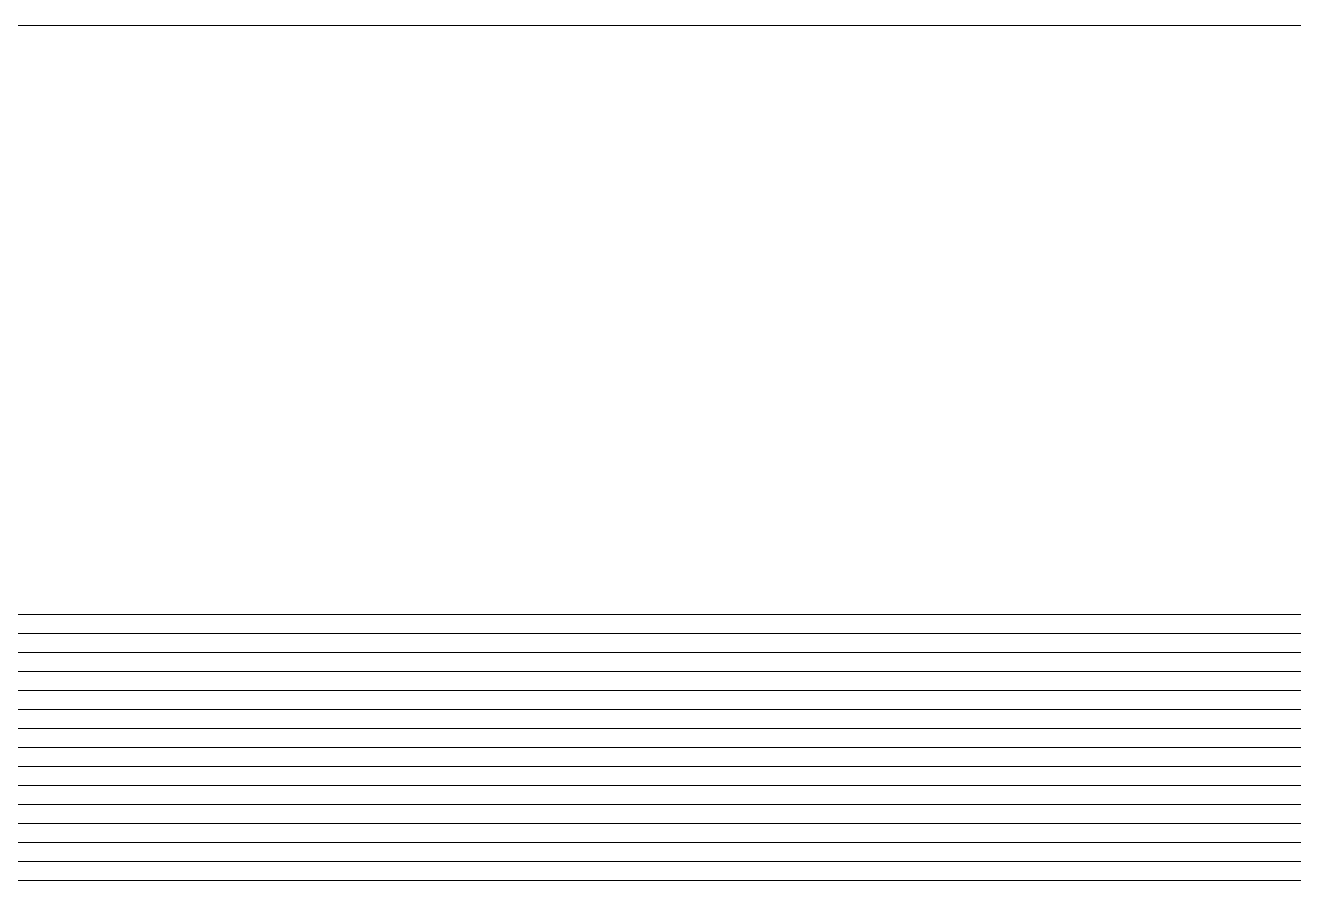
# Model space of a CAD drawing. Header units: millimetres. Extents: x 0 to 588, y 0 to 418.
# Drawn here: x 98.11 to 130.82, y 282.43 to 304.48 of the extents above; entities that cross this region are included whole.
import ezdxf

# ---------------------------------------------------------------- set-up
doc = ezdxf.new("R2010")
doc.units = ezdxf.units.MM

msp = doc.modelspace()

# ---------------------------------------------------------------- linework, layer by layer
at = {"color": 0, "lineweight": 0}
for points in [[(223.495004, 304.478799), (27.490959, 304.478799)], [(223.495004, 289.288486), (27.490959, 289.288486)], [(223.495004, 288.798476), (27.490959, 288.798476)], [(223.495004, 288.798476), (37.291161, 288.798476)], [(223.495004, 288.308465), (27.490959, 288.308465)], [(223.495004, 288.308465), (37.291161, 288.308465)], [(223.495004, 288.308465), (37.291161, 288.308465)], [(223.495004, 287.818455), (27.490959, 287.818455)], [(223.495004, 287.818455), (37.291161, 287.818455)], [(223.495004, 287.818455), (37.291161, 287.818455)], [(223.495004, 287.818455), (37.291161, 287.818455)], [(223.495004, 287.328445), (27.490959, 287.328445)], [(223.495004, 287.328445), (37.291161, 287.328445)], [(223.495004, 287.328445), (37.291161, 287.328445)], [(223.495004, 287.328445), (37.291161, 287.328445)], [(223.495004, 287.328445), (37.291161, 287.328445)], [(223.495004, 286.838435), (27.490959, 286.838435)], [(223.495004, 286.838435), (37.291161, 286.838435)], [(223.495004, 286.838435), (37.291161, 286.838435)], [(223.495004, 286.838435), (37.291161, 286.838435)], [(223.495004, 286.838435), (37.291161, 286.838435)], [(223.495004, 286.838435), (37.291161, 286.838435)], [(223.495004, 286.348425), (27.490959, 286.348425)], [(223.495004, 286.348425), (37.291161, 286.348425)], [(223.495004, 286.348425), (37.291161, 286.348425)], [(223.495004, 286.348425), (37.291161, 286.348425)], [(223.495004, 286.348425), (37.291161, 286.348425)], [(223.495004, 286.348425), (37.291161, 286.348425)], [(223.495004, 286.348425), (37.291161, 286.348425)], [(223.495004, 285.858415), (27.490959, 285.858415)], [(223.495004, 285.858415), (37.291161, 285.858415)], [(223.495004, 285.858415), (37.291161, 285.858415)], [(223.495004, 285.858415), (37.291161, 285.858415)], [(223.495004, 285.858415), (37.291161, 285.858415)], [(223.495004, 285.858415), (37.291161, 285.858415)], [(223.495004, 285.858415), (37.291161, 285.858415)], [(223.495004, 285.858415), (37.291161, 285.858415)], [(223.495004, 285.368405), (27.490959, 285.368405)], [(223.495004, 285.368405), (37.291161, 285.368405)], [(223.495004, 285.368405), (37.291161, 285.368405)], [(223.495004, 285.368405), (37.291161, 285.368405)], [(223.495004, 285.368405), (37.291161, 285.368405)], [(223.495004, 285.368405), (37.291161, 285.368405)], [(223.495004, 285.368405), (37.291161, 285.368405)], [(223.495004, 285.368405), (37.291161, 285.368405)], [(223.495004, 285.368405), (37.291161, 285.368405)], [(223.495004, 284.878395), (27.490959, 284.878395)], [(223.495004, 284.878395), (37.291161, 284.878395)], [(223.495004, 284.878395), (37.291161, 284.878395)], [(223.495004, 284.878395), (37.291161, 284.878395)], [(223.495004, 284.878395), (37.291161, 284.878395)], [(223.495004, 284.878395), (37.291161, 284.878395)], [(223.495004, 284.878395), (37.291161, 284.878395)], [(223.495004, 284.878395), (37.291161, 284.878395)], [(223.495004, 284.878395), (37.291161, 284.878395)], [(223.495004, 284.878395), (37.291161, 284.878395)], [(223.495004, 284.388385), (27.490959, 284.388385)], [(223.495004, 284.388385), (37.291161, 284.388385)], [(223.495004, 284.388385), (37.291161, 284.388385)], [(223.495004, 284.388385), (37.291161, 284.388385)], [(223.495004, 284.388385), (37.291161, 284.388385)], [(223.495004, 284.388385), (37.291161, 284.388385)], [(223.495004, 284.388385), (37.291161, 284.388385)], [(223.495004, 284.388385), (37.291161, 284.388385)], [(223.495004, 284.388385), (37.291161, 284.388385)], [(223.495004, 284.388385), (37.291161, 284.388385)], [(223.495004, 284.388385), (37.291161, 284.388385)], [(223.495004, 283.898375), (27.490959, 283.898375)], [(223.495004, 283.898375), (37.291161, 283.898375)], [(223.495004, 283.898375), (37.291161, 283.898375)], [(223.495004, 283.898375), (37.291161, 283.898375)], [(223.495004, 283.898375), (37.291161, 283.898375)], [(223.495004, 283.898375), (37.291161, 283.898375)], [(223.495004, 283.898375), (37.291161, 283.898375)], [(223.495004, 283.898375), (37.291161, 283.898375)], [(223.495004, 283.898375), (37.291161, 283.898375)], [(223.495004, 283.898375), (37.291161, 283.898375)], [(223.495004, 283.898375), (37.291161, 283.898375)], [(223.495004, 283.898375), (37.291161, 283.898375)], [(223.495004, 283.408364), (27.490959, 283.408364)], [(223.495004, 283.408364), (37.291161, 283.408364)], [(223.495004, 283.408364), (37.291161, 283.408364)], [(223.495004, 283.408364), (37.291161, 283.408364)], [(223.495004, 283.408364), (37.291161, 283.408364)], [(223.495004, 283.408364), (37.291161, 283.408364)], [(223.495004, 283.408364), (37.291161, 283.408364)], [(223.495004, 283.408364), (37.291161, 283.408364)], [(223.495004, 283.408364), (37.291161, 283.408364)], [(223.495004, 283.408364), (37.291161, 283.408364)], [(223.495004, 283.408364), (37.291161, 283.408364)], [(223.495004, 283.408364), (37.291161, 283.408364)], [(223.495004, 283.408364), (37.291161, 283.408364)], [(223.495004, 282.918354), (27.490959, 282.918354)], [(223.495004, 282.918354), (37.291161, 282.918354)], [(223.495004, 282.918354), (37.291161, 282.918354)], [(223.495004, 282.918354), (37.291161, 282.918354)], [(223.495004, 282.918354), (37.291161, 282.918354)], [(223.495004, 282.918354), (37.291161, 282.918354)], [(223.495004, 282.918354), (37.291161, 282.918354)], [(223.495004, 282.918354), (37.291161, 282.918354)], [(223.495004, 282.918354), (37.291161, 282.918354)], [(223.495004, 282.918354), (37.291161, 282.918354)], [(223.495004, 282.918354), (37.291161, 282.918354)], [(223.495004, 282.918354), (37.291161, 282.918354)], [(223.495004, 282.918354), (37.291161, 282.918354)], [(223.495004, 282.918354), (37.291161, 282.918354)], [(223.495004, 282.428344), (27.490959, 282.428344)], [(223.495004, 282.428344), (37.291161, 282.428344)], [(223.495004, 282.428344), (37.291161, 282.428344)], [(223.495004, 282.428344), (37.291161, 282.428344)], [(223.495004, 282.428344), (37.291161, 282.428344)], [(223.495004, 282.428344), (37.291161, 282.428344)], [(223.495004, 282.428344), (37.291161, 282.428344)], [(223.495004, 282.428344), (37.291161, 282.428344)], [(223.495004, 282.428344), (37.291161, 282.428344)], [(223.495004, 282.428344), (37.291161, 282.428344)], [(223.495004, 282.428344), (37.291161, 282.428344)], [(223.495004, 282.428344), (37.291161, 282.428344)], [(223.495004, 282.428344), (37.291161, 282.428344)], [(223.495004, 282.428344), (37.291161, 282.428344)], [(223.495004, 282.428344), (37.291161, 282.428344)]]:
    msp.add_lwpolyline(points, dxfattribs=at)

doc.saveas('drawing.dxf')
